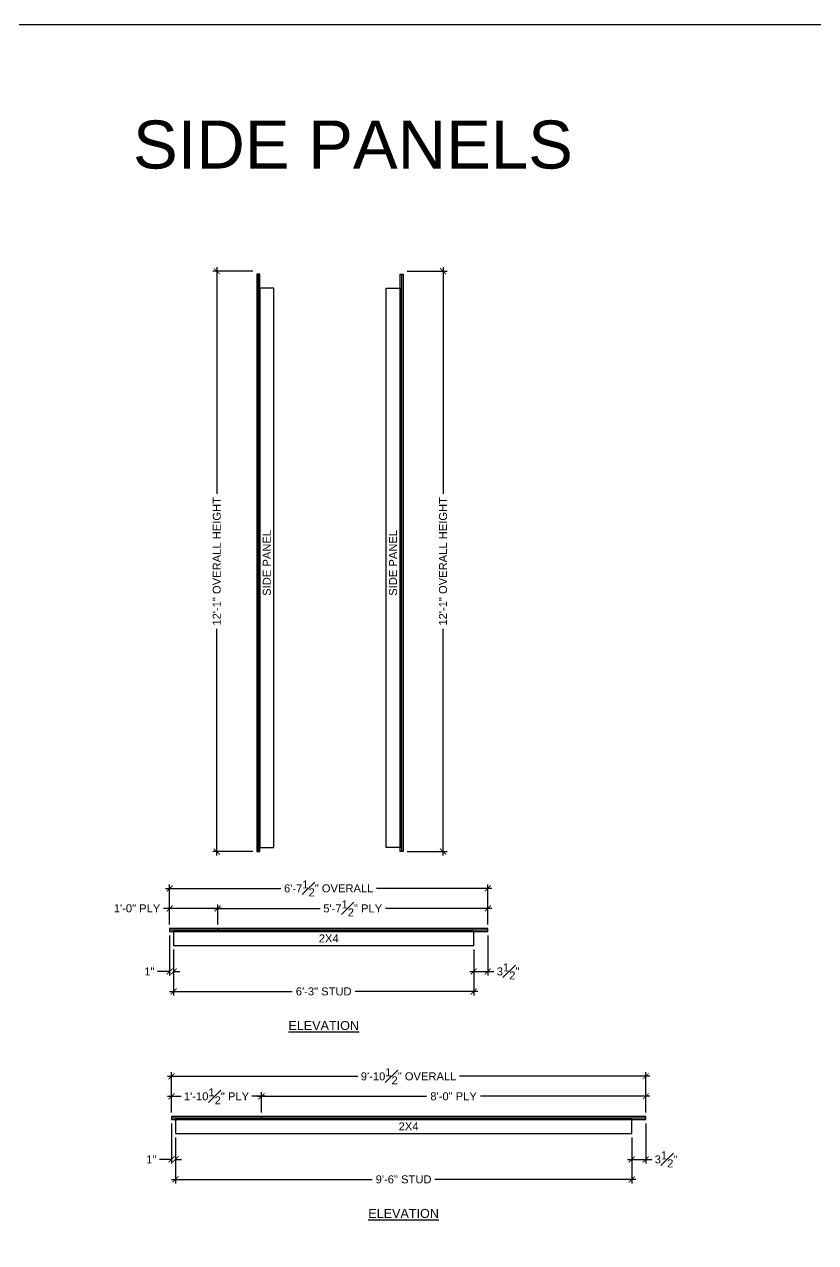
# Model space of a CAD drawing. Header units: inches. Extents: x 2832 to 8547, y -592 to 860.
# Drawn here: x 4464.3 to 4662, y 521.5 to 825.9 of the extents above; entities that cross this region are included whole.
import ezdxf

# ---------------------------------------------------------------- set-up
doc = ezdxf.new("R2010")
doc.units = ezdxf.units.IN
doc.header["$LTSCALE"] = 5
doc.header["$MEASUREMENT"] = 0
doc.header["$PDMODE"] = 3
doc.header["$PDSIZE"] = 5
doc.linetypes.add('HIDDEN', pattern=[0.375, 0.25, -0.125])
for name, color, linetype in [('BlueHidden', 5, 'HIDDEN'), ('FMTEXTA', 4, 'Continuous'), ('FMTEXTG', 4, 'Continuous'), ('FORMA', 5, 'Continuous'), ('PLYA', 4, 'Continuous')]:
    doc.layers.add(name, color=color, linetype=linetype)
doc.styles.add('VBA_txt', font='arial.ttf', dxfattribs={"height": 2})
doc.dimstyles.new('VBA_Dimstyle', dxfattribs={"dimtxt": 2, "dimasz": 1.5, "dimexe": 1, "dimexo": 1, "dimgap": 1, "dimtad": 0, "dimdec": 4, "dimrnd": 0.125, "dimzin": 3, "dimdsep": 46, "dimlunit": 4, "dimtxsty": 'VBA_txt', "dimblk": 'ARCHTICK', "dimcen": 0.09, "dimdle": 1, "dimclrd": 151, "dimclre": 150, "dimclrt": 150, "dimadec": 0, "dimazin": 0, "dimtfac": 1, "dimtdec": 4, "dimtofl": 0, "dimtmove": 0, "dimatfit": 3, "dimfxl": 1, "dimfrac": 1, "dimtolj": 1, "dimtzin": 0, "dimarcsym": 0})

# ---------------------------------------------------------------- blocks, each defined once
blk = doc.blocks.new('_ARCHTICK')
at = {"color": 0, "linetype": 'ByBlock', "ltscale": 0.25, "const_width": 0.15}
blk.add_lwpolyline([(-0.5, -0.5), (0.5, 0.5)], dxfattribs=at)
blk = doc.blocks.new('*D173')
at = {"layer": 'DEFPOINTS', "color": 0, "transparency": 16777216}
for p in [(0, 145.04), (0, 0), (-10, 0)]:
    blk.add_point(p, dxfattribs=at)
at = {"layer": 'FMTEXTA', "color": 150, "linetype": 'ByBlock', "lineweight": -2, "transparency": 16777216}
for p, q in [((-1, 145.04), (-11, 145.04)), ((-1, 0), (-11, 0))]:
    blk.add_line(p, q, dxfattribs=at)
at = {"layer": 'FMTEXTA', "color": 151, "linetype": 'ByBlock', "lineweight": -2, "transparency": 16777216}
for p, q in [((-10, 146.04), (-10, 89.4)), ((-10, -1), (-10, 55.64))]:
    blk.add_line(p, q, dxfattribs=at)
at = {"layer": 'FMTEXTA', "color": 151, "lineweight": -2, "transparency": 16777216, "xscale": 1.5, "yscale": 1.5, "zscale": 1.5}
for p, rotation in [((-10, 145.04), 90), ((-10, 0), 270)]:
    blk.add_blockref('_ARCHTICK', p, dxfattribs=dict(at, rotation=rotation))
at = {"layer": 'FMTEXTA', "color": 150, "transparency": 16777216, "insert": (-10, 72.52), "char_height": 2, "attachment_point": 5, "rotation": 90, "style": 'VBA_txt'}
blk.add_mtext('\\A1;12\'-1" OVERALL HEIGHT', dxfattribs=at)
blk = doc.blocks.new('*D200')
at = {"layer": 'DEFPOINTS', "color": 0, "transparency": 16777216}
for p in [(0, 145.04), (0, 0), (10, 0)]:
    blk.add_point(p, dxfattribs=at)
at = {"layer": 'FMTEXTA', "color": 150, "linetype": 'ByBlock', "lineweight": -2, "transparency": 16777216}
for p, q in [((1, 145.04), (11, 145.04)), ((1, 0), (11, 0))]:
    blk.add_line(p, q, dxfattribs=at)
at = {"layer": 'FMTEXTA', "color": 151, "linetype": 'ByBlock', "lineweight": -2, "transparency": 16777216}
for p, q in [((10, 146.04), (10, 89.4)), ((10, -1), (10, 55.64))]:
    blk.add_line(p, q, dxfattribs=at)
at = {"layer": 'FMTEXTA', "color": 151, "lineweight": -2, "transparency": 16777216, "xscale": 1.5, "yscale": 1.5, "zscale": 1.5}
for p, rotation in [((10, 145.04), 90), ((10, 0), 270)]:
    blk.add_blockref('_ARCHTICK', p, dxfattribs=dict(at, rotation=rotation))
at = {"layer": 'FMTEXTA', "color": 150, "transparency": 16777216, "insert": (10, 72.52), "char_height": 2, "attachment_point": 5, "rotation": 90, "style": 'VBA_txt'}
blk.add_mtext('\\A1;12\'-1" OVERALL HEIGHT', dxfattribs=at)
blk = doc.blocks.new('*D213')
at = {"layer": 'DEFPOINTS', "color": 0, "transparency": 16777216}
for p in [(0, -0.75), (1, -4.25), (0, -10.75)]:
    blk.add_point(p, dxfattribs=at)
at = {"layer": 'FMTEXTA', "color": 150, "linetype": 'ByBlock', "lineweight": -2, "transparency": 16777216}
for p, q in [((0, -1.75), (0, -11.75)), ((1, -5.25), (1, -11.75))]:
    blk.add_line(p, q, dxfattribs=at)
at = {"layer": 'FMTEXTA', "color": 151, "linetype": 'ByBlock', "lineweight": -2, "transparency": 16777216}
for p, q in [((0, -10.75), (-3, -10.75)), ((1, -10.75), (2.5, -10.75))]:
    blk.add_line(p, q, dxfattribs=at)
at = {"layer": 'FMTEXTA', "color": 151, "lineweight": -2, "transparency": 16777216, "xscale": 1.5, "yscale": 1.5, "zscale": 1.5}
blk.add_blockref('_ARCHTICK', (0, -10.75), dxfattribs=at)
at = {"layer": 'FMTEXTA', "color": 151, "lineweight": -2, "transparency": 16777216, "xscale": 1.5, "yscale": 1.5, "zscale": 1.5, "rotation": 180}
blk.add_blockref('_ARCHTICK', (1, -10.75), dxfattribs=at)
at = {"layer": 'FMTEXTA', "color": 150, "transparency": 16777216, "insert": (-5.06, -10.75), "char_height": 2, "attachment_point": 5, "style": 'VBA_txt'}
blk.add_mtext('\\A1;1"', dxfattribs=at)
blk = doc.blocks.new('*D212')
at = {"layer": 'DEFPOINTS', "color": 0, "transparency": 16777216}
for p in [(79.48, -0.75), (75.98, -4.25), (79.48, -10.75)]:
    blk.add_point(p, dxfattribs=at)
at = {"layer": 'FMTEXTA', "color": 150, "linetype": 'ByBlock', "lineweight": -2, "transparency": 16777216}
for p, q in [((79.48, -1.75), (79.48, -11.75)), ((75.98, -5.25), (75.98, -11.75))]:
    blk.add_line(p, q, dxfattribs=at)
at = {"layer": 'FMTEXTA', "color": 151, "linetype": 'ByBlock', "lineweight": -2, "transparency": 16777216}
for p, q in [((74.98, -10.75), (79.48, -10.75)), ((79.48, -10.75), (80.98, -10.75))]:
    blk.add_line(p, q, dxfattribs=at)
at = {"layer": 'FMTEXTA', "color": 151, "lineweight": -2, "transparency": 16777216, "xscale": 1.5, "yscale": 1.5, "zscale": 1.5, "rotation": 180}
blk.add_blockref('_ARCHTICK', (75.98, -10.75), dxfattribs=at)
at = {"layer": 'FMTEXTA', "color": 151, "lineweight": -2, "transparency": 16777216, "xscale": 1.5, "yscale": 1.5, "zscale": 1.5}
blk.add_blockref('_ARCHTICK', (79.48, -10.75), dxfattribs=at)
at = {"layer": 'FMTEXTA', "color": 150, "transparency": 16777216, "insert": (84.56, -10.75), "char_height": 2, "attachment_point": 5, "style": 'VBA_txt'}
blk.add_mtext('\\A1;3{\\H1x;\\S1#2;}"', dxfattribs=at)
blk = doc.blocks.new('*D208')
at = {"layer": 'DEFPOINTS', "color": 0, "transparency": 16777216}
for p in [(0, 5), (0, 0), (12, 0)]:
    blk.add_point(p, dxfattribs=at)
at = {"layer": 'FMTEXTG', "color": 151, "linetype": 'ByBlock', "lineweight": -2, "transparency": 16777216}
for p, q in [((0, 5), (-1.5, 5)), ((13, 5), (0, 5))]:
    blk.add_line(p, q, dxfattribs=at)
at = {"layer": 'FMTEXTG', "color": 150, "linetype": 'ByBlock', "lineweight": -2, "transparency": 16777216}
for p, q in [((0, 1), (0, 6)), ((12, 1), (12, 6))]:
    blk.add_line(p, q, dxfattribs=at)
at = {"layer": 'FMTEXTG', "color": 151, "lineweight": -2, "transparency": 16777216, "xscale": 1.5, "yscale": 1.5, "zscale": 1.5, "rotation": 180}
blk.add_blockref('_ARCHTICK', (0, 5), dxfattribs=at)
at = {"layer": 'FMTEXTG', "color": 151, "lineweight": -2, "transparency": 16777216, "xscale": 1.5, "yscale": 1.5, "zscale": 1.5}
blk.add_blockref('_ARCHTICK', (12, 5), dxfattribs=at)
at = {"layer": 'FMTEXTG', "color": 150, "transparency": 16777216, "insert": (-8.15, 5), "char_height": 2, "attachment_point": 5, "style": 'VBA_txt'}
blk.add_mtext('\\A1;1\'-0" PLY', dxfattribs=at)
blk = doc.blocks.new('*D209')
at = {"layer": 'DEFPOINTS', "color": 0, "transparency": 16777216}
for p in [(79.48, 10), (0, 0), (79.48, 0)]:
    blk.add_point(p, dxfattribs=at)
at = {"layer": 'FMTEXTG', "color": 151, "linetype": 'ByBlock', "lineweight": -2, "transparency": 16777216}
for p, q in [((-1, 10), (27.8, 10)), ((80.48, 10), (51.69, 10))]:
    blk.add_line(p, q, dxfattribs=at)
at = {"layer": 'FMTEXTG', "color": 150, "linetype": 'ByBlock', "lineweight": -2, "transparency": 16777216}
for p, q in [((0, 1), (0, 11)), ((79.48, 1), (79.48, 11))]:
    blk.add_line(p, q, dxfattribs=at)
at = {"layer": 'FMTEXTG', "color": 151, "lineweight": -2, "transparency": 16777216, "xscale": 1.5, "yscale": 1.5, "zscale": 1.5, "rotation": 180}
blk.add_blockref('_ARCHTICK', (0, 10), dxfattribs=at)
at = {"layer": 'FMTEXTG', "color": 151, "lineweight": -2, "transparency": 16777216, "xscale": 1.5, "yscale": 1.5, "zscale": 1.5}
blk.add_blockref('_ARCHTICK', (79.48, 10), dxfattribs=at)
at = {"layer": 'FMTEXTG', "color": 150, "transparency": 16777216, "insert": (39.74, 10), "char_height": 2, "attachment_point": 5, "style": 'VBA_txt'}
blk.add_mtext('\\A1;6\'-7{\\H1x;\\S1#2;}" OVERALL', dxfattribs=at)
blk = doc.blocks.new('*D210')
at = {"layer": 'DEFPOINTS', "color": 0, "transparency": 16777216}
for p in [(79.48, 5), (12, 0), (79.48, 0)]:
    blk.add_point(p, dxfattribs=at)
at = {"layer": 'FMTEXTG', "color": 151, "linetype": 'ByBlock', "lineweight": -2, "transparency": 16777216}
for p, q in [((11, 5), (37.57, 5)), ((80.48, 5), (53.91, 5))]:
    blk.add_line(p, q, dxfattribs=at)
at = {"layer": 'FMTEXTG', "color": 150, "linetype": 'ByBlock', "lineweight": -2, "transparency": 16777216}
for p, q in [((12, 1), (12, 6)), ((79.48, 1), (79.48, 6))]:
    blk.add_line(p, q, dxfattribs=at)
at = {"layer": 'FMTEXTG', "color": 151, "lineweight": -2, "transparency": 16777216, "xscale": 1.5, "yscale": 1.5, "zscale": 1.5, "rotation": 180}
blk.add_blockref('_ARCHTICK', (12, 5), dxfattribs=at)
at = {"layer": 'FMTEXTG', "color": 151, "lineweight": -2, "transparency": 16777216, "xscale": 1.5, "yscale": 1.5, "zscale": 1.5}
blk.add_blockref('_ARCHTICK', (79.48, 5), dxfattribs=at)
at = {"layer": 'FMTEXTG', "color": 150, "transparency": 16777216, "insert": (45.74, 5), "char_height": 2, "attachment_point": 5, "style": 'VBA_txt'}
blk.add_mtext('\\A1;5\'-7{\\H1x;\\S1#2;}" PLY', dxfattribs=at)
blk = doc.blocks.new('*D211')
at = {"layer": 'DEFPOINTS', "color": 0, "transparency": 16777216}
for p in [(1, -4.25), (75.98, -4.25), (75.98, -15.75)]:
    blk.add_point(p, dxfattribs=at)
at = {"layer": 'FMTEXTG', "color": 150, "linetype": 'ByBlock', "lineweight": -2, "transparency": 16777216}
for p, q in [((1, -5.25), (1, -16.75)), ((75.98, -5.25), (75.98, -16.75))]:
    blk.add_line(p, q, dxfattribs=at)
at = {"layer": 'FMTEXTG', "color": 151, "linetype": 'ByBlock', "lineweight": -2, "transparency": 16777216}
for p, q in [((0, -15.75), (30.65, -15.75)), ((76.98, -15.75), (46.34, -15.75))]:
    blk.add_line(p, q, dxfattribs=at)
at = {"layer": 'FMTEXTG', "color": 151, "lineweight": -2, "transparency": 16777216, "xscale": 1.5, "yscale": 1.5, "zscale": 1.5, "rotation": 180}
blk.add_blockref('_ARCHTICK', (1, -15.75), dxfattribs=at)
at = {"layer": 'FMTEXTG', "color": 151, "lineweight": -2, "transparency": 16777216, "xscale": 1.5, "yscale": 1.5, "zscale": 1.5}
blk.add_blockref('_ARCHTICK', (75.98, -15.75), dxfattribs=at)
at = {"layer": 'FMTEXTG', "color": 150, "transparency": 16777216, "insert": (38.49, -15.75), "char_height": 2, "attachment_point": 5, "style": 'VBA_txt'}
blk.add_mtext('\\A1;6\'-3" STUD', dxfattribs=at)
blk = doc.blocks.new('*D226')
at = {"layer": 'DEFPOINTS', "color": 0, "transparency": 16777216}
for p in [(0, -0.75), (1, -4.25), (0, -10.75)]:
    blk.add_point(p, dxfattribs=at)
at = {"layer": 'FMTEXTA', "color": 150, "linetype": 'ByBlock', "lineweight": -2, "transparency": 16777216}
for p, q in [((0, -1.75), (0, -11.75)), ((1, -5.25), (1, -11.75))]:
    blk.add_line(p, q, dxfattribs=at)
at = {"layer": 'FMTEXTA', "color": 151, "linetype": 'ByBlock', "lineweight": -2, "transparency": 16777216}
for p, q in [((0, -10.75), (-3, -10.75)), ((1, -10.75), (2.5, -10.75))]:
    blk.add_line(p, q, dxfattribs=at)
at = {"layer": 'FMTEXTA', "color": 151, "lineweight": -2, "transparency": 16777216, "xscale": 1.5, "yscale": 1.5, "zscale": 1.5}
blk.add_blockref('_ARCHTICK', (0, -10.75), dxfattribs=at)
at = {"layer": 'FMTEXTA', "color": 151, "lineweight": -2, "transparency": 16777216, "xscale": 1.5, "yscale": 1.5, "zscale": 1.5, "rotation": 180}
blk.add_blockref('_ARCHTICK', (1, -10.75), dxfattribs=at)
at = {"layer": 'FMTEXTA', "color": 150, "transparency": 16777216, "insert": (-5.06, -10.75), "char_height": 2, "attachment_point": 5, "style": 'VBA_txt'}
blk.add_mtext('\\A1;1"', dxfattribs=at)
blk = doc.blocks.new('*D225')
at = {"layer": 'DEFPOINTS', "color": 0, "transparency": 16777216}
for p in [(118.48, -0.75), (114.98, -4.25), (118.48, -10.75)]:
    blk.add_point(p, dxfattribs=at)
at = {"layer": 'FMTEXTA', "color": 150, "linetype": 'ByBlock', "lineweight": -2, "transparency": 16777216}
for p, q in [((118.48, -1.75), (118.48, -11.75)), ((114.98, -5.25), (114.98, -11.75))]:
    blk.add_line(p, q, dxfattribs=at)
at = {"layer": 'FMTEXTA', "color": 151, "linetype": 'ByBlock', "lineweight": -2, "transparency": 16777216}
for p, q in [((113.98, -10.75), (118.48, -10.75)), ((118.48, -10.75), (119.98, -10.75))]:
    blk.add_line(p, q, dxfattribs=at)
at = {"layer": 'FMTEXTA', "color": 151, "lineweight": -2, "transparency": 16777216, "xscale": 1.5, "yscale": 1.5, "zscale": 1.5, "rotation": 180}
blk.add_blockref('_ARCHTICK', (114.98, -10.75), dxfattribs=at)
at = {"layer": 'FMTEXTA', "color": 151, "lineweight": -2, "transparency": 16777216, "xscale": 1.5, "yscale": 1.5, "zscale": 1.5}
blk.add_blockref('_ARCHTICK', (118.48, -10.75), dxfattribs=at)
at = {"layer": 'FMTEXTA', "color": 150, "transparency": 16777216, "insert": (123.56, -10.75), "char_height": 2, "attachment_point": 5, "style": 'VBA_txt'}
blk.add_mtext('\\A1;3{\\H1x;\\S1#2;}"', dxfattribs=at)
blk = doc.blocks.new('*D221')
at = {"layer": 'DEFPOINTS', "color": 0, "transparency": 16777216}
for p in [(0, 5), (0, 0), (22.48, 0)]:
    blk.add_point(p, dxfattribs=at)
at = {"layer": 'FMTEXTG', "color": 151, "linetype": 'ByBlock', "lineweight": -2, "transparency": 16777216}
for p, q in [((-1, 5), (2.39, 5)), ((23.48, 5), (20.1, 5))]:
    blk.add_line(p, q, dxfattribs=at)
at = {"layer": 'FMTEXTG', "color": 150, "linetype": 'ByBlock', "lineweight": -2, "transparency": 16777216}
for p, q in [((0, 1), (0, 6)), ((22.48, 1), (22.48, 6))]:
    blk.add_line(p, q, dxfattribs=at)
at = {"layer": 'FMTEXTG', "color": 151, "lineweight": -2, "transparency": 16777216, "xscale": 1.5, "yscale": 1.5, "zscale": 1.5, "rotation": 180}
blk.add_blockref('_ARCHTICK', (0, 5), dxfattribs=at)
at = {"layer": 'FMTEXTG', "color": 151, "lineweight": -2, "transparency": 16777216, "xscale": 1.5, "yscale": 1.5, "zscale": 1.5}
blk.add_blockref('_ARCHTICK', (22.48, 5), dxfattribs=at)
at = {"layer": 'FMTEXTG', "color": 150, "transparency": 16777216, "insert": (11.24, 5), "char_height": 2, "attachment_point": 5, "style": 'VBA_txt'}
blk.add_mtext('\\A1;1\'-10{\\H1x;\\S1#2;}" PLY', dxfattribs=at)
blk = doc.blocks.new('*D222')
at = {"layer": 'DEFPOINTS', "color": 0, "transparency": 16777216}
for p in [(0, 10), (0, 0), (118.48, 0)]:
    blk.add_point(p, dxfattribs=at)
at = {"layer": 'FMTEXTG', "color": 151, "linetype": 'ByBlock', "lineweight": -2, "transparency": 16777216}
for p, q in [((-1, 10), (46.53, 10)), ((119.48, 10), (71.96, 10))]:
    blk.add_line(p, q, dxfattribs=at)
at = {"layer": 'FMTEXTG', "color": 150, "linetype": 'ByBlock', "lineweight": -2, "transparency": 16777216}
for p, q in [((0, 1), (0, 11)), ((118.48, 1), (118.48, 11))]:
    blk.add_line(p, q, dxfattribs=at)
at = {"layer": 'FMTEXTG', "color": 151, "lineweight": -2, "transparency": 16777216, "xscale": 1.5, "yscale": 1.5, "zscale": 1.5, "rotation": 180}
blk.add_blockref('_ARCHTICK', (0, 10), dxfattribs=at)
at = {"layer": 'FMTEXTG', "color": 151, "lineweight": -2, "transparency": 16777216, "xscale": 1.5, "yscale": 1.5, "zscale": 1.5}
blk.add_blockref('_ARCHTICK', (118.48, 10), dxfattribs=at)
at = {"layer": 'FMTEXTG', "color": 150, "transparency": 16777216, "insert": (59.24, 10), "char_height": 2, "attachment_point": 5, "style": 'VBA_txt'}
blk.add_mtext('\\A1;9\'-10{\\H1x;\\S1#2;}" OVERALL', dxfattribs=at)
blk = doc.blocks.new('*D223')
at = {"layer": 'DEFPOINTS', "color": 0, "transparency": 16777216}
for p in [(1, -4.25), (114.98, -4.25), (1, -15.75)]:
    blk.add_point(p, dxfattribs=at)
at = {"layer": 'FMTEXTG', "color": 150, "linetype": 'ByBlock', "lineweight": -2, "transparency": 16777216}
for p, q in [((1, -5.25), (1, -16.75)), ((114.98, -5.25), (114.98, -16.75))]:
    blk.add_line(p, q, dxfattribs=at)
at = {"layer": 'FMTEXTG', "color": 151, "linetype": 'ByBlock', "lineweight": -2, "transparency": 16777216}
for p, q in [((0, -15.75), (50.15, -15.75)), ((115.98, -15.75), (65.83, -15.75))]:
    blk.add_line(p, q, dxfattribs=at)
at = {"layer": 'FMTEXTG', "color": 151, "lineweight": -2, "transparency": 16777216, "xscale": 1.5, "yscale": 1.5, "zscale": 1.5, "rotation": 180}
blk.add_blockref('_ARCHTICK', (1, -15.75), dxfattribs=at)
at = {"layer": 'FMTEXTG', "color": 151, "lineweight": -2, "transparency": 16777216, "xscale": 1.5, "yscale": 1.5, "zscale": 1.5}
blk.add_blockref('_ARCHTICK', (114.98, -15.75), dxfattribs=at)
at = {"layer": 'FMTEXTG', "color": 150, "transparency": 16777216, "insert": (57.99, -15.75), "char_height": 2, "attachment_point": 5, "style": 'VBA_txt'}
blk.add_mtext('\\A1;9\'-6" STUD', dxfattribs=at)
blk = doc.blocks.new('*D224')
at = {"layer": 'DEFPOINTS', "color": 0, "transparency": 16777216}
for p in [(118.48, 5), (22.48, 0), (118.48, 0)]:
    blk.add_point(p, dxfattribs=at)
at = {"layer": 'FMTEXTG', "color": 151, "linetype": 'ByBlock', "lineweight": -2, "transparency": 16777216}
for p, q in [((21.48, 5), (63.74, 5)), ((119.48, 5), (77.23, 5))]:
    blk.add_line(p, q, dxfattribs=at)
at = {"layer": 'FMTEXTG', "color": 150, "linetype": 'ByBlock', "lineweight": -2, "transparency": 16777216}
for p, q in [((22.48, 1), (22.48, 6)), ((118.48, 1), (118.48, 6))]:
    blk.add_line(p, q, dxfattribs=at)
at = {"layer": 'FMTEXTG', "color": 151, "lineweight": -2, "transparency": 16777216, "xscale": 1.5, "yscale": 1.5, "zscale": 1.5, "rotation": 180}
blk.add_blockref('_ARCHTICK', (22.48, 5), dxfattribs=at)
at = {"layer": 'FMTEXTG', "color": 151, "lineweight": -2, "transparency": 16777216, "xscale": 1.5, "yscale": 1.5, "zscale": 1.5}
blk.add_blockref('_ARCHTICK', (118.48, 5), dxfattribs=at)
at = {"layer": 'FMTEXTG', "color": 150, "transparency": 16777216, "insert": (70.48, 5), "char_height": 2, "attachment_point": 5, "style": 'VBA_txt'}
blk.add_mtext('\\A1;8\'-0" PLY', dxfattribs=at)
blk = doc.blocks.new('*U172')
at = {"layer": 'FORMA'}
blk.add_lwpolyline([(4.25, 1), (4.25, 140.78736), (0.75, 140.78736), (0.75, 1)], close=True, dxfattribs=at)
at = {"layer": 'PLYA'}
for p, q in [((0.75, 144.28736), (0, 144.28736)), ((0, 144.28736), (0, 0)), ((0.375, 144.28736), (0.375, 0)), ((0.75, 0), (0.75, 144.28736)), ((0, 0), (0.75, 0))]:
    blk.add_line(p, q, dxfattribs=at)
at = {"layer": 'FMTEXTA', "insert": (1.5, 72.14368), "char_height": 2, "attachment_point": 2, "rotation": 90, "style": 'VBA_txt'}
blk.add_mtext_dynamic_manual_height_columns('SIDE PANEL', width=23.2497945, gutter_width=10, heights=[0], dxfattribs=at)
at = {"layer": 'FMTEXTA'}
dim = blk.add_linear_dim(base=(-10, 0), p1=(0, 145.03736), p2=(0, 0), angle=90, text='<> OVERALL HEIGHT', dimstyle='VBA_Dimstyle', dxfattribs=at)
dim.commit()
dim.dimension.update_dxf_attribs({"geometry": '*D173', "text_midpoint": (-10, 72.51868)})
blk = doc.blocks.new('*U199')
at = {"layer": 'FORMA'}
blk.add_lwpolyline([(-4.25, 1), (-4.25, 140.78736), (-0.75, 140.78736), (-0.75, 1)], close=True, dxfattribs=at)
at = {"layer": 'PLYA'}
for p, q in [((-0.75, 0), (-0.75, 144.28736)), ((-0.75, 144.28736), (0, 144.28736)), ((-0.375, 144.28736), (-0.375, 0)), ((0, 144.28736), (0, 0)), ((0, 0), (-0.75, 0))]:
    blk.add_line(p, q, dxfattribs=at)
at = {"layer": 'FMTEXTA', "insert": (-3.5, 72.14368), "char_height": 2, "attachment_point": 2, "rotation": 90, "style": 'VBA_txt'}
blk.add_mtext_dynamic_manual_height_columns('SIDE PANEL', width=19.7913683, gutter_width=10, heights=[3.90272], dxfattribs=at)
at = {"layer": 'FMTEXTA'}
dim = blk.add_linear_dim(base=(10, 0), p1=(0, 145.03736), p2=(0, 0), angle=90, text='<> OVERALL HEIGHT', dimstyle='VBA_Dimstyle', dxfattribs=at)
dim.commit()
dim.dimension.update_dxf_attribs({"geometry": '*D200', "text_midpoint": (10, 72.51868)})
blk = doc.blocks.new('*U207')
at = {"layer": 'FMTEXTG'}
blk.add_line((12, -0.375), (79.48376, -0.375), dxfattribs=at)
at = {"layer": 'FORMA'}
blk.add_lwpolyline([(1, -4.25), (75.98376, -4.25), (75.98376, -0.75), (1, -0.75)], close=True, dxfattribs=at)
at = {"layer": 'PLYA'}
for p, q in [((0, -0.375), (12, -0.375)), ((12, -0.375), (79.48376, -0.375))]:
    blk.add_line(p, q, dxfattribs=at)
for points in [[(12, -0.75), (12, 0), (0, 0), (0, -0.75)], [(79.48376, -0.75), (79.48376, 0), (12, 0), (12, -0.75)]]:
    blk.add_lwpolyline(points, close=True, dxfattribs=at)
at = {"layer": 'FMTEXTA', "insert": (39.74188, -1.5), "char_height": 2, "attachment_point": 2, "style": 'VBA_txt'}
blk.add_mtext_dynamic_manual_height_columns('2X4', width=26.6936541, gutter_width=10, heights=[3.14172], dxfattribs=at)
at = {"layer": 'FMTEXTA', "color": 5, "insert": (38.49188, -24.27532), "char_height": 2.25, "attachment_point": 5, "style": 'VBA_txt'}
blk.add_mtext('{\\L\\C256;ELEVATION}', dxfattribs=at)
at = {"layer": 'FMTEXTA'}
dim = blk.add_linear_dim(base=(0, -10.75), p1=(1, -4.25), p2=(0, -0.75), dimstyle='VBA_Dimstyle', dxfattribs=at)
dim.commit()
dim.dimension.update_dxf_attribs({"geometry": '*D213', "text_midpoint": (-5.05525, -10.75), "dimtype": 160})
dim = blk.add_linear_dim(base=(79.48376, -10.75), p1=(75.98376, -4.25), p2=(79.48376, -0.75), dimstyle='VBA_Dimstyle', dxfattribs=at)
dim.commit()
dim.dimension.update_dxf_attribs({"geometry": '*D212', "text_midpoint": (84.56334, -10.75)})
at = {"layer": 'FMTEXTG'}
for base, p1, p2, text, picture, middle in [((79.48376, 10), (0, 0), (79.48376, 0), '<> OVERALL', '*D209', (39.74188, 10)), ((0, 5), (12, 0), (0, 0), '<> PLY', '*D208', (-8.14734, 5)), ((79.48376, 5), (12, 0), (79.48376, 0), '<> PLY', '*D210', (45.74188, 5)), ((75.98376, -15.75), (1, -4.25), (75.98376, -4.25), '<> STUD', '*D211', (38.49188, -15.75))]:
    dim = blk.add_linear_dim(base=base, p1=p1, p2=p2, text=text, dimstyle='VBA_Dimstyle', dxfattribs=at)
    dim.commit()
    dim.dimension.update_dxf_attribs({"geometry": picture, "text_midpoint": middle})
blk = doc.blocks.new('*U220')
at = {"layer": 'FORMA'}
blk.add_lwpolyline([(1, -4.25), (114.98414, -4.25), (114.98414, -0.75), (1, -0.75)], close=True, dxfattribs=at)
at = {"layer": 'PLYA'}
for p, q in [((0, -0.375), (22.48414, -0.375)), ((22.48414, -0.375), (118.48414, -0.375))]:
    blk.add_line(p, q, dxfattribs=at)
for points in [[(22.48414, -0.75), (22.48414, 0), (0, 0), (0, -0.75)], [(118.48414, -0.75), (118.48414, 0), (22.48414, 0), (22.48414, -0.75)]]:
    blk.add_lwpolyline(points, close=True, dxfattribs=at)
at = {"layer": 'FMTEXTA', "insert": (59.24207, -1.5), "char_height": 2, "attachment_point": 2, "style": 'VBA_txt'}
blk.add_mtext_dynamic_manual_height_columns('2X4', width=26.6936541, gutter_width=10, heights=[3.14172], dxfattribs=at)
at = {"layer": 'FMTEXTA', "color": 5, "insert": (57.99207, -24.27532), "char_height": 2.25, "attachment_point": 5, "style": 'VBA_txt'}
blk.add_mtext('{\\L\\C256;ELEVATION}', dxfattribs=at)
at = {"layer": 'FMTEXTA'}
dim = blk.add_linear_dim(base=(0, -10.75), p1=(1, -4.25), p2=(0, -0.75), dimstyle='VBA_Dimstyle', dxfattribs=at)
dim.commit()
dim.dimension.update_dxf_attribs({"geometry": '*D226', "text_midpoint": (-5.05525, -10.75), "dimtype": 160})
dim = blk.add_linear_dim(base=(118.48414, -10.75), p1=(114.98414, -4.25), p2=(118.48414, -0.75), dimstyle='VBA_Dimstyle', dxfattribs=at)
dim.commit()
dim.dimension.update_dxf_attribs({"geometry": '*D225', "text_midpoint": (123.56373, -10.75)})
at = {"layer": 'FMTEXTG'}
for base, p1, p2, text, picture, middle in [((0, 10), (118.48414, 0), (0, 0), '<> OVERALL', '*D222', (59.24207, 10)), ((0, 5), (22.48414, 0), (0, 0), '<> PLY', '*D221', (11.24207, 5)), ((118.48414, 5), (22.48414, 0), (118.48414, 0), '<> PLY', '*D224', (70.48414, 5)), ((1, -15.75), (114.98414, -4.25), (1, -4.25), '<> STUD', '*D223', (57.99207, -15.75))]:
    dim = blk.add_linear_dim(base=base, p1=p1, p2=p2, text=text, dimstyle='VBA_Dimstyle', dxfattribs=at)
    dim.commit()
    dim.dimension.update_dxf_attribs({"geometry": picture, "text_midpoint": middle})

msp = doc.modelspace()

# ---------------------------------------------------------------- linework, layer by layer
at = {"linetype": 'ByBlock'}
msp.add_lwpolyline([(4105.9341, 825.85348), (5671.14658, 825.85348), (5671.14658, 348.30781), (4105.9341, 348.30781)], close=True, dxfattribs=at)

# ---------------------------------------------------------------- block references
for name, p in [('*U172', (4522.38233, 619.17346)), ('*U199', (4558.91949, 619.17346))]:
    msp.add_blockref(name, p)
at = {"layer": 'FMTEXTG'}
for name, p in [('*U207', (4500.61025, 599.98742)), ('*U220', (4501.06956, 553.03198))]:
    msp.add_blockref(name, p, dxfattribs=at)

# ---------------------------------------------------------------- texts
at = {"layer": 'BlueHidden', "linetype": 'ByBlock', "insert": (4491.44126, 801.83213), "char_height": 12, "attachment_point": 1, "style": 'VBA_txt'}
msp.add_mtext_dynamic_manual_height_columns('{\\C2;SIDE PANELS}', width=120.3082356, gutter_width=10, heights=[0], dxfattribs=at)

doc.saveas('drawing.dxf')
